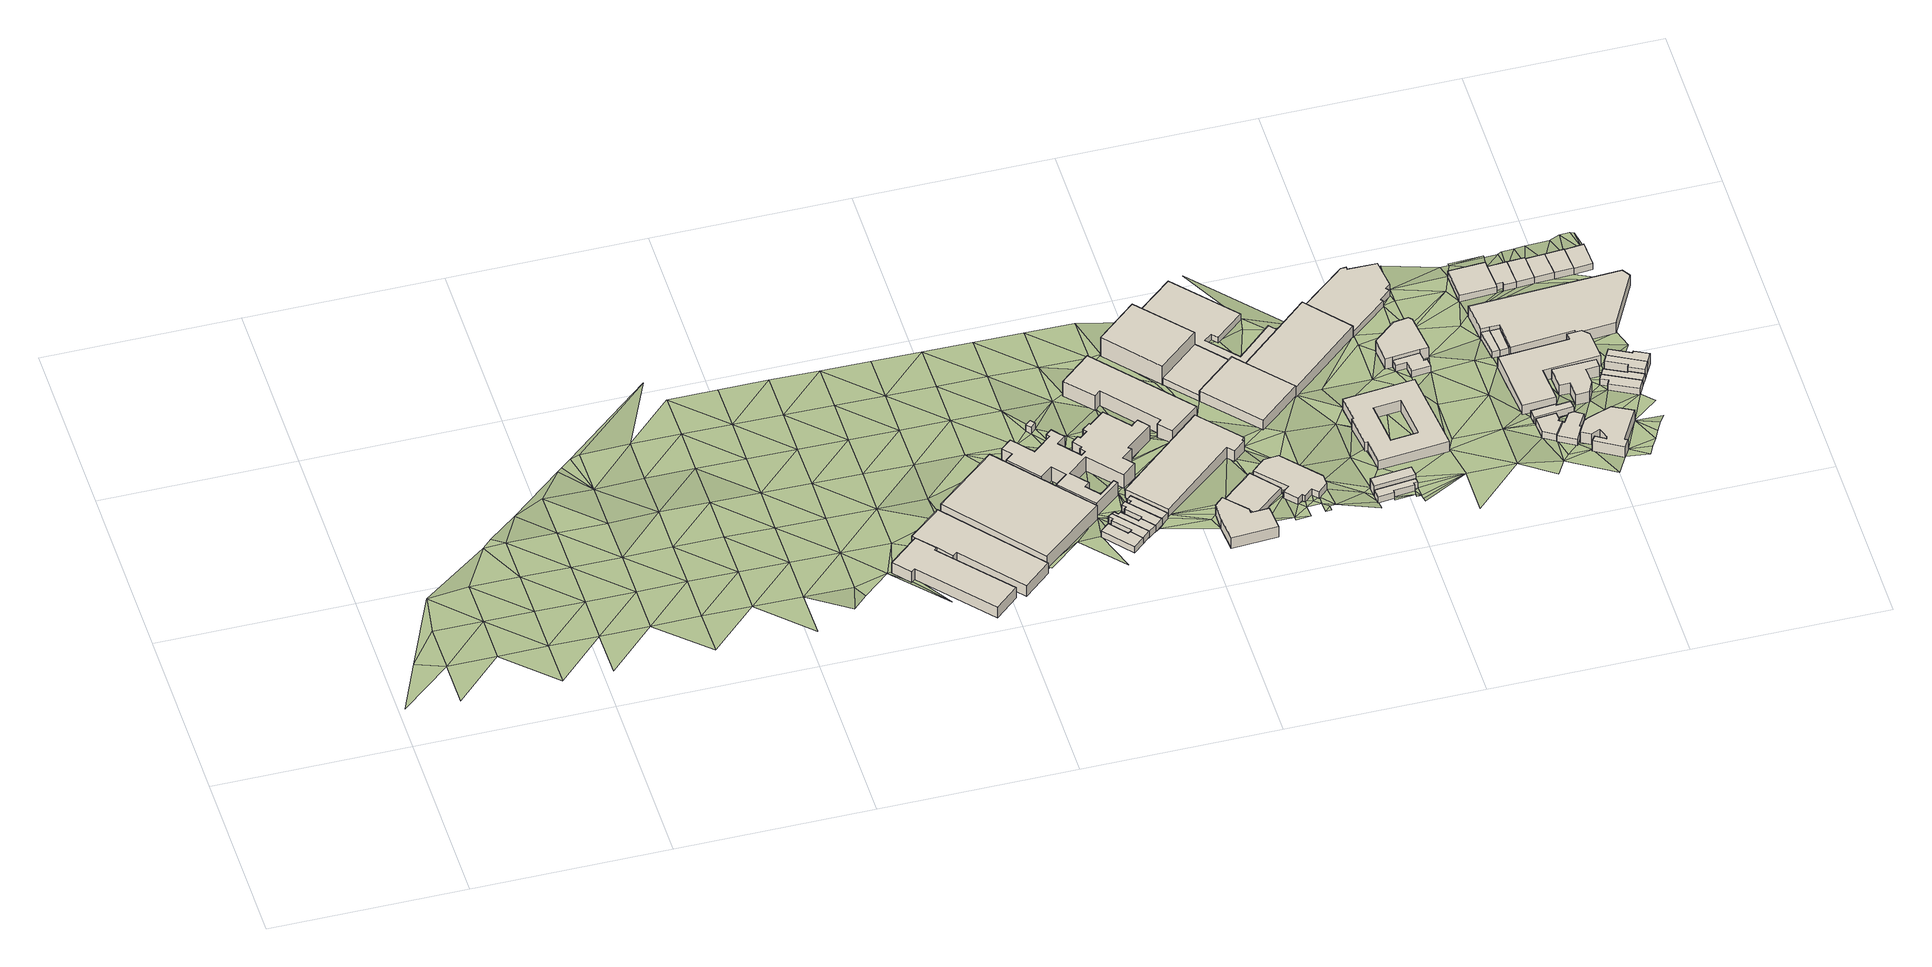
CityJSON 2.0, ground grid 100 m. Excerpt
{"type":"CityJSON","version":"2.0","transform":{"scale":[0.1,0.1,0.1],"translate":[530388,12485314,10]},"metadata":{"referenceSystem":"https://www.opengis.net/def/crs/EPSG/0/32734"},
"CityObjects":{
"building1":{"type":"Building","attributes":{"address":"51 Salt River Road Salt River Cape Town","building":"industrial","building:levels":2,"building_height":6.9,"plus_code":"4FRW3F94+JQM","ground_height":18.92,"roof_height":25.82},"geometry":[{"type":"Solid","lod":"1","boundaries":[[[[0,1,2,3]],[[1,4,5,2]],[[4,6,7,5]],[[6,8,9,7]],[[8,10,11,9]],[[10,12,13,11]],[[12,14,15,13]],[[14,0,3,15]],[[3,2,5,7,9,11,13,15]],[[14,12,10,8,6,4,1,0]]]]}]},
"building2":{"type":"Building","attributes":{"address":"49 Salt River Road Salt River Cape Town","building":"industrial","building:levels":2,"building_height":6.9,"plus_code":"4FRW3F94+PR4","ground_height":18.92,"roof_height":25.82},"geometry":[{"type":"Solid","lod":"1","boundaries":[[[[0,14,15,3]],[[14,16,17,15]],[[16,18,19,17]],[[18,20,21,19]],[[20,22,23,21]],[[22,24,25,23]],[[24,26,27,25]],[[26,0,3,27]],[[3,15,17,19,21,23,25,27]],[[26,24,22,20,18,16,14,0]]]]}]},
"building3":{"type":"Building","attributes":{"address":"Cape Town Society for the Blind 45 Salt River Road Salt River 7925 Cape Town","building":"yes","building:levels":3,"amenity":"social_facility","social_facility":"workshop","building_height":9.7,"plus_code":"4FRW3F94+QWP","ground_height":16.86,"roof_height":26.56},"geometry":[{"type":"Solid","lod":"1","boundaries":[[[[28,29,30,31]],[[29,32,33,30]],[[32,34,35,33]],[[34,28,31,35]],[[31,30,33,35]],[[34,32,29,28]]]]}]},
"building4":{"type":"Building","attributes":{"address":"44 Hopkins Street Salt River Cape Town","building":"house","building:levels":1,"building_height":4.1,"plus_code":"4FRW3F95+M47","ground_height":19.12,"roof_height":23.22},"geometry":[{"type":"Solid","lod":"1","boundaries":[[[[36,37,38,39]],[[37,40,41,38]],[[40,42,43,41]],[[42,44,45,43]],[[44,46,47,45]],[[46,36,39,47]],[[39,38,41,43,45,47]],[[46,44,42,40,37,36]]]]}]},
"building5":{"type":"Building","attributes":{"building":"yes","building:levels":1,"building_height":4.1,"plus_code":"4FRW3F95+X2P","ground_height":16.65,"roof_height":20.75},"geometry":[{"type":"Solid","lod":"1","boundaries":[[[[48,49,50,51]],[[49,52,53,50]],[[52,54,55,53]],[[54,48,51,55]],[[51,50,53,55]],[[54,52,49,48]]]]}]},
"building6":{"type":"Building","attributes":{"address":"42 Hopkins Street Salt River Cape Town","building":"house","building:levels":1,"building_height":4.1,"plus_code":"4FRW3F95+M4W","ground_height":19.12,"roof_height":23.22},"geometry":[{"type":"Solid","lod":"1","boundaries":[[[[36,56,57,39]],[[56,58,59,57]],[[58,60,61,59]],[[60,62,63,61]],[[62,64,65,63]],[[64,66,67,65]],[[66,37,38,67]],[[37,36,39,38]],[[39,57,59,61,63,65,67,38]],[[37,66,64,62,60,58,56,36]]]]}]},
"building7":{"type":"Building","attributes":{"address":"40 Hopkins Street Salt River Cape Town","building":"house","building:levels":1,"building_height":4.1,"plus_code":"4FRW3F95+P45","ground_height":18.63,"roof_height":22.73},"geometry":[{"type":"Solid","lod":"1","boundaries":[[[[68,69,70,71]],[[69,72,73,70]],[[72,74,75,73]],[[74,76,77,75]],[[76,78,79,77]],[[78,80,81,79]],[[80,82,83,81]],[[82,68,71,83]],[[71,70,73,75,77,79,81,83]],[[82,80,78,76,74,72,69,68]]]]}]},
"building8":{"type":"Building","attributes":{"address":"Community House Salt River Road Salt River Cape Town","building":"civic","building:levels":3,"amenity":"community_centre","building_height":9.7,"plus_code":"4FRW3F95+V52","ground_height":16,"roof_height":25.7},"geometry":[{"type":"Solid","lod":"1","boundaries":[[[[84,85,86,87]],[[85,88,89,86]],[[88,90,91,89]],[[90,92,93,91]],[[92,94,95,93]],[[94,96,97,95]],[[96,98,99,97]],[[98,100,101,99]],[[100,102,103,101]],[[102,104,105,103]],[[104,106,107,105]],[[106,108,109,107]],[[108,110,111,109]],[[110,112,113,111]],[[112,114,115,113]],[[114,116,117,115]],[[116,118,119,117]],[[118,120,121,119]],[[120,122,123,121]],[[122,124,125,123]],[[124,126,127,125]],[[126,128,129,127]],[[128,130,131,129]],[[130,132,133,131]],[[132,134,135,133]],[[134,136,137,135]],[[136,138,139,137]],[[138,140,141,139]],[[140,142,143,141]],[[142,144,145,143]],[[144,146,147,145]],[[146,148,149,147]],[[148,150,151,149]],[[150,152,153,151]],[[152,154,155,153]],[[154,156,157,155]],[[156,158,159,157]],[[158,160,161,159]],[[160,162,163,161]],[[162,164,165,163]],[[164,166,167,165]],[[166,84,87,167]],[[87,86,89,91,93,95,97,99,101,103,105,107,109,111,113,115,117,119,121,123,125,127,129,131,133,135,137,139,141,143,145,147,149,151,153,155,157,159,161,163,165,167]],[[166,164,162,160,158,156,154,152,150,148,146,144,142,140,138,136,134,132,130,128,126,124,122,120,118,116,114,112,110,108,106,104,102,100,98,96,94,92,90,88,85,84]]]]}]},
"building9":{"type":"Building","attributes":{"address":"38 Hopkins Street Salt River Cape Town","building":"house","building:levels":1,"building_height":4.1,"plus_code":"4FRW3F95+P5F","ground_height":18.36,"roof_height":22.46},"geometry":[{"type":"Solid","lod":"1","boundaries":[[[[168,169,170,171]],[[169,172,173,170]],[[172,174,175,173]],[[174,176,177,175]],[[176,178,179,177]],[[178,180,181,179]],[[180,182,183,181]],[[182,184,185,183]],[[184,168,171,185]],[[171,170,173,175,177,179,181,183,185]],[[184,182,180,178,176,174,172,169,168]]]]}]},
"building10":{"type":"Building","attributes":{"address":"36 Hopkins Street Salt River Cape Town","building":"house","building:levels":1,"building_height":4.1,"plus_code":"4FRW3F95+P5H","ground_height":18.36,"roof_height":22.46},"geometry":[{"type":"Solid","lod":"1","boundaries":[[[[169,186,187,170]],[[186,188,189,187]],[[188,190,191,189]],[[190,192,193,191]],[[192,172,173,193]],[[172,169,170,173]],[[170,187,189,191,193,173]],[[172,192,190,188,186,169]]]]}]},
"building11":{"type":"Building","attributes":{"address":"Central Park 30 Hopkins Street Salt River Cape Town","building":"industrial","building:levels":2,"building_height":6.9,"plus_code":"4FRW3F95+Q7V","ground_height":15.57,"roof_height":22.47},"geometry":[{"type":"Solid","lod":"1","boundaries":[[[[194,195,196,197]],[[195,198,199,196]],[[198,200,201,199]],[[200,202,203,201]],[[202,204,205,203]],[[204,206,207,205]],[[206,208,209,207]],[[208,194,197,209]],[[197,196,199,201,203,205,207,209]],[[208,206,204,202,200,198,195,194]]]]}]},
"building12":{"type":"Building","attributes":{"address":"39 Salt River Road Salt River Cape Town","building":"retail","building:levels":3,"building_height":9.7,"plus_code":"4FRW3F95+X7G","ground_height":14.06,"roof_height":23.76},"geometry":[{"type":"Solid","lod":"1","boundaries":[[[[210,211,212,213]],[[211,214,215,212]],[[214,216,217,215]],[[216,218,219,217]],[[218,220,221,219]],[[220,222,223,221]],[[222,224,225,223]],[[224,210,213,225]],[[213,212,215,217,219,221,223,225]],[[224,222,220,218,216,214,211,210]]]]}]},
"building13":{"type":"Building","attributes":{"address":"7 Yew Street Salt River Cape Town","building":"commercial","building:levels":2,"building_height":6.9,"plus_code":"4FRW3F95+M93","ground_height":18.15,"roof_height":25.05},"geometry":[{"type":"Solid","lod":"1","boundaries":[[[[226,227,228,229]],[[227,230,231,228]],[[230,232,233,231]],[[232,234,235,233]],[[234,236,237,235]],[[236,238,239,237]],[[238,240,241,239]],[[240,226,229,241]],[[229,228,231,233,235,237,239,241]],[[240,238,236,234,232,230,227,226]]]]}]},
"building14":{"type":"Building","attributes":{"address":"5 Hopkins Street Salt River Cape Town","building":"industrial","building:levels":1,"building_height":4.1,"plus_code":"4FRW3F95+PC6","ground_height":17.33,"roof_height":21.43},"geometry":[{"type":"Solid","lod":"1","boundaries":[[[[242,243,244,245]],[[243,246,247,244]],[[246,248,249,247]],[[248,242,245,249]],[[245,244,247,249]],[[248,246,243,242]]]]}]},
"building15":{"type":"Building","attributes":{"address":"33 Salt River Road Salt River Cape Town","building":"industrial","building:levels":4,"building_height":12.5,"plus_code":"4FRW3FC5+488","ground_height":12.95,"roof_height":25.45},"geometry":[{"type":"Solid","lod":"1","boundaries":[[[[250,251,252,253]],[[251,254,255,252]],[[254,256,257,255]],[[256,250,253,257]],[[253,252,255,257]],[[256,254,251,250]]]]}]},
"building16":{"type":"Building","attributes":{"address":"3 Hopkins Street Salt River Cape Town","building":"industrial","building:levels":1,"building_height":4.1,"plus_code":"4FRW3F95+PFX","ground_height":16.74,"roof_height":20.84},"geometry":[{"type":"Solid","lod":"1","boundaries":[[[[258,259,260,261]],[[259,262,263,260]],[[262,264,265,263]],[[264,266,267,265]],[[266,268,269,267]],[[268,270,271,269]],[[270,272,273,271]],[[272,274,275,273]],[[274,276,277,275]],[[276,278,279,277]],[[278,280,281,279]],[[280,258,261,281]],[[261,260,263,265,267,269,271,273,275,277,279,281]],[[280,278,276,274,272,270,268,266,264,262,259,258]]]]}]},
"building17":{"type":"Building","attributes":{"building":"industrial","building:levels":1,"building_height":4.1,"plus_code":"4FRW3FC5+2CJ","ground_height":13.51,"roof_height":17.61},"geometry":[{"type":"Solid","lod":"1","boundaries":[[[[282,283,284,285]],[[283,286,287,284]],[[286,288,289,287]],[[288,282,285,289]],[[285,284,287,289]],[[288,286,283,282]]]]}]},
"building18":{"type":"Building","attributes":{"address":"10 Hopkins Street Salt River Cape Town","building":"industrial","building:levels":2,"building_height":6.9,"plus_code":"4FRW3F95+XF9","ground_height":13.7,"roof_height":20.6},"geometry":[{"type":"Solid","lod":"1","boundaries":[[[[290,291,292,293]],[[291,294,295,292]],[[294,296,297,295]],[[296,298,299,297]],[[298,290,293,299]],[[293,292,295,297,299]],[[298,296,294,291,290]]]]}]},
"building19":{"type":"Building","attributes":{"address":"Salt River Road Salt River Cape Town","building":"commercial","building:levels":1,"building_height":4.1,"plus_code":"4FRW3FC5+4FJ","ground_height":11.65,"roof_height":15.75},"geometry":[{"type":"Solid","lod":"1","boundaries":[[[[300,301,302,303]],[[301,304,305,302]],[[304,306,307,305]],[[306,308,309,307]],[[308,310,311,309]],[[310,312,313,311]],[[312,314,315,313]],[[314,316,317,315]],[[316,318,319,317]],[[318,320,321,319]],[[320,322,323,321]],[[322,300,303,323]],[[303,302,305,307,309,311,313,315,317,319,321,323]],[[322,320,318,316,314,312,310,308,306,304,301,300]]]]}]},
"building20":{"type":"Building","attributes":{"address":"3 Shannon Street Salt River Cape Town","building":"house","building:levels":1,"building_height":4.1,"plus_code":"4FRW3F95+MM5","ground_height":15.9,"roof_height":20},"geometry":[{"type":"Solid","lod":"1","boundaries":[[[[324,325,326,327]],[[325,328,329,326]],[[328,330,331,329]],[[330,332,333,331]],[[332,334,335,333]],[[334,336,337,335]],[[336,338,339,337]],[[338,324,327,339]],[[327,326,329,331,333,335,337,339]],[[338,336,334,332,330,328,325,324]]]]}]},
"building21":{"type":"Building","attributes":{"address":"1 Shannon Street Salt River Cape Town","building":"residential","building:levels":2,"rooms":"6","residential":"student","operator":"Skins Property","building_height":6.9,"plus_code":"4FRW3F95+MMH","ground_height":15.9,"roof_height":22.8},"geometry":[{"type":"Solid","lod":"1","boundaries":[[[[336,340,341,342]],[[340,343,344,341]],[[343,338,345,344]],[[338,336,342,345]],[[342,341,344,345]],[[338,343,340,336]]]]}]},
"building22":{"type":"Building","attributes":{"address":"10A Hopkins Street Salt River Cape Town","building":"industrial","building:levels":2,"building_height":6.9,"plus_code":"4FRW3FC5+2JW","ground_height":12.41,"roof_height":19.31},"geometry":[{"type":"Solid","lod":"1","boundaries":[[[[346,347,348,349]],[[347,350,351,348]],[[350,352,353,351]],[[352,354,355,353]],[[354,346,349,355]],[[349,348,351,353,355]],[[354,352,350,347,346]]]]}]},
"building23":{"type":"Building","attributes":{"address":"Best College 20 Durham Avenue Salt River Cape Town","building":"school","building:levels":2,"building_height":6.9,"plus_code":"4FRW3F95+RM5","ground_height":13.5,"roof_height":20.4},"geometry":[{"type":"Solid","lod":"1","boundaries":[[[[356,357,358,359]],[[357,360,361,358]],[[360,362,363,361]],[[362,364,365,363]],[[364,366,367,365]],[[366,368,369,367]],[[368,370,371,369]],[[370,356,359,371]],[[372,373,374,375]],[[373,376,377,374]],[[376,378,379,377]],[[378,372,375,379]],[[359,358,361,363,365,367,369,371],[375,374,377,379]],[[370,368,366,364,362,360,357,356],[378,376,373,372]]]]}]},
"building24":{"type":"Building","attributes":{"address":"10 Durham Avenue Salt River Cape Town","building":"commercial","building:levels":1,"building_height":4.1,"plus_code":"4FRW3FC5+4QC","ground_height":11.34,"roof_height":15.44},"geometry":[{"type":"Solid","lod":"1","boundaries":[[[[380,381,382,383]],[[381,384,385,382]],[[384,386,387,385]],[[386,388,389,387]],[[388,390,391,389]],[[390,392,393,391]],[[392,394,395,393]],[[394,396,397,395]],[[396,398,399,397]],[[398,400,401,399]],[[400,380,383,401]],[[383,382,385,387,389,391,393,395,397,399,401]],[[400,398,396,394,392,390,388,386,384,381,380]]]]}]},
"building25":{"type":"Building","attributes":{"address":"16 Durham Avenue Salt River Cape Town","building":"commercial","building:levels":1,"building_height":4.1,"plus_code":"4FRW3F95+WRX","ground_height":13.5,"roof_height":17.6},"geometry":[{"type":"Solid","lod":"1","boundaries":[[[[402,403,404,405]],[[403,406,407,404]],[[406,408,409,407]],[[408,410,411,409]],[[410,412,413,411]],[[412,414,415,413]],[[414,416,417,415]],[[416,402,405,417]],[[405,404,407,409,411,413,415,417]],[[416,414,412,410,408,406,403,402]]]]}]},
"building26":{"type":"Building","attributes":{"address":"12 Hopkins Street Salt River Cape Town","building":"commercial","building:levels":2,"building_height":6.9,"plus_code":"4FRW3F95+XRP","ground_height":12.75,"roof_height":19.65},"geometry":[{"type":"Solid","lod":"1","boundaries":[[[[418,419,420,421]],[[419,422,423,420]],[[422,424,425,423]],[[424,426,427,425]],[[426,428,429,427]],[[428,430,431,429]],[[430,432,433,431]],[[432,418,421,433]],[[421,420,423,425,427,429,431,433]],[[432,430,428,426,424,422,419,418]]]]}]},
"building27":{"type":"Building","attributes":{"address":"33 Durham Avenue Salt River Cape Town","building":"house","building:levels":1,"building_height":4.1,"plus_code":"4FRW3F96+P3C","ground_height":14.65,"roof_height":18.75},"geometry":[{"type":"Solid","lod":"1","boundaries":[[[[434,435,436,437]],[[435,438,439,436]],[[438,440,441,439]],[[440,442,443,441]],[[442,444,445,443]],[[444,446,447,445]],[[446,434,437,447]],[[437,436,439,441,443,445,447]],[[446,444,442,440,438,435,434]]]]}]},
"building28":{"type":"Building","attributes":{"address":"31 Durham Avenue Salt River Cape Town","building":"house","building:levels":1,"building_height":4.1,"plus_code":"4FRW3F96+Q37","ground_height":14.65,"roof_height":18.75},"geometry":[{"type":"Solid","lod":"1","boundaries":[[[[448,449,450,451]],[[449,452,453,450]],[[452,454,455,453]],[[454,456,457,455]],[[456,458,459,457]],[[458,448,451,459]],[[451,450,453,455,457,459]],[[458,456,454,452,449,448]]]]}]},
"building29":{"type":"Building","attributes":{"address":"25 Durham Avenue Salt River Cape Town","building":"retail","building:levels":1,"building_height":4.1,"plus_code":"4FRW3F96+X26","ground_height":12.39,"roof_height":16.49},"geometry":[{"type":"Solid","lod":"1","boundaries":[[[[460,461,462,463]],[[461,464,465,462]],[[464,466,467,465]],[[466,460,463,467]],[[463,462,465,467]],[[466,464,461,460]]]]}]},
"building30":{"type":"Building","attributes":{"address":"5 Dryden Street Salt River Cape Town","building":"house","building:levels":1,"building_height":4.1,"plus_code":"4FRW3F96+P3H","ground_height":14.21,"roof_height":18.31},"geometry":[{"type":"Solid","lod":"1","boundaries":[[[[468,469,470,471]],[[469,472,473,470]],[[472,474,475,473]],[[474,476,477,475]],[[476,478,479,477]],[[478,480,481,479]],[[480,482,483,481]],[[482,484,485,483]],[[484,468,471,485]],[[471,470,473,475,477,479,481,483,485]],[[484,482,480,478,476,474,472,469,468]]]]}]},
"building31":{"type":"Building","attributes":{"address":"25A Durham Avenue Salt River Cape Town","building":"retail","building:levels":1,"building_height":4.1,"plus_code":"4FRW3F96+X28","ground_height":12.15,"roof_height":16.25},"geometry":[{"type":"Solid","lod":"1","boundaries":[[[[486,487,488,489]],[[487,490,491,488]],[[490,492,493,491]],[[492,486,489,493]],[[489,488,491,493]],[[492,490,487,486]]]]}]},
"building32":{"type":"Building","attributes":{"address":"Nurul Islam Mosque 54 Addison Road Salt River Cape Town","building":"mosque","building:levels":2,"amenity":"place_of_worship","building_height":6.9,"plus_code":"4FRW3F96+M5M","ground_height":14.21,"roof_height":21.11},"geometry":[{"type":"Solid","lod":"1","boundaries":[[[[494,495,496,497]],[[495,498,499,496]],[[498,500,501,499]],[[500,502,503,501]],[[502,504,505,503]],[[504,506,507,505]],[[506,508,509,507]],[[508,510,511,509]],[[510,512,513,511]],[[512,514,515,513]],[[514,516,517,515]],[[516,518,519,517]],[[518,520,521,519]],[[520,494,497,521]],[[497,496,499,501,503,505,507,509,511,513,515,517,519,521]],[[520,518,516,514,512,510,508,506,504,502,500,498,495,494]]]]}]},
"building33":{"type":"Building","attributes":{"address":"27 Durham Avenue Salt River 7925 Cape Town","building":"retail","building:levels":2,"building_height":6.9,"plus_code":"4FRW3F96+V38","ground_height":12.62,"roof_height":19.52},"geometry":[{"type":"Solid","lod":"1","boundaries":[[[[522,523,524,525]],[[523,526,527,524]],[[526,528,529,527]],[[528,530,531,529]],[[530,532,533,531]],[[532,534,535,533]],[[534,536,537,535]],[[536,538,539,537]],[[538,522,525,539]],[[525,524,527,529,531,533,535,537,539]],[[538,536,534,532,530,528,526,523,522]]]]}]},
"building34":{"type":"Building","attributes":{"address":"17 Durham Avenue Salt River Cape Town","building":"commercial","building:levels":1,"building_height":4.1,"plus_code":"4FRW3FC6+428","ground_height":11.42,"roof_height":15.52},"geometry":[{"type":"Solid","lod":"1","boundaries":[[[[540,541,542,543]],[[541,544,545,542]],[[544,546,547,545]],[[546,548,549,547]],[[548,550,551,549]],[[550,540,543,551]],[[543,542,545,547,549,551]],[[550,548,546,544,541,540]]]]}]},
"building35":{"type":"Building","attributes":{"address":"Milky Lane","building":"warehouse","building:levels":2,"building_height":6.9,"plus_code":"4FRW3F96+R4G","ground_height":13.22,"roof_height":20.12},"geometry":[{"type":"Solid","lod":"1","boundaries":[[[[552,553,554,555]],[[553,556,557,554]],[[556,558,559,557]],[[558,560,561,559]],[[560,562,563,561]],[[562,564,565,563]],[[564,566,567,565]],[[566,568,569,567]],[[568,552,555,569]],[[555,554,557,559,561,563,565,567,569]],[[568,566,564,562,560,558,556,553,552]]]]}]},
"building36":{"type":"Building","attributes":{"address":"4 Chapel Street Salt River Cape Town","building":"house","building:levels":1,"building_height":4.1,"plus_code":"4FRW3FC6+439","ground_height":11.42,"roof_height":15.52},"geometry":[{"type":"Solid","lod":"1","boundaries":[[[[570,541,542,571]],[[541,540,543,542]],[[540,572,573,543]],[[572,574,575,573]],[[574,576,577,575]],[[576,570,571,577]],[[571,542,543,573,575,577]],[[576,574,572,540,541,570]]]]}]},
"building37":{"type":"Building","attributes":{"address":"21 Homer Street Salt River Cape Town","building":"commercial","building:levels":2,"building_height":6.9,"plus_code":"4FRW3FC6+256","ground_height":11.71,"roof_height":18.61},"geometry":[{"type":"Solid","lod":"1","boundaries":[[[[578,579,580,581]],[[579,582,583,580]],[[582,584,585,583]],[[584,586,587,585]],[[586,588,589,587]],[[588,590,591,589]],[[590,592,593,591]],[[592,594,595,593]],[[594,596,597,595]],[[596,598,599,597]],[[598,578,581,599]],[[581,580,583,585,587,589,591,593,595,597,599]],[[598,596,594,592,590,588,586,584,582,579,578]]]]}]},
"building38":{"type":"Building","attributes":{"address":"Addison Road Salt River Cape Town","building":"house","building:levels":1,"building_height":4.1,"plus_code":"4FRW3F96+Q6W","ground_height":13.22,"roof_height":17.32},"geometry":[{"type":"Solid","lod":"1","boundaries":[[[[600,601,602,603]],[[601,604,605,602]],[[604,606,607,605]],[[606,608,609,607]],[[608,610,611,609]],[[610,600,603,611]],[[603,602,605,607,609,611]],[[610,608,606,604,601,600]]]]}]},
"building39":{"type":"Building","attributes":{"address":"6 Chapel Street Salt River Cape Town","building":"house","building:levels":1,"building_height":4.1,"plus_code":"4FRW3FC6+448","ground_height":11.31,"roof_height":15.41},"geometry":[{"type":"Solid","lod":"1","boundaries":[[[[612,613,614,615]],[[613,616,617,614]],[[616,618,619,617]],[[618,620,621,619]],[[620,612,615,621]],[[615,614,617,619,621]],[[620,618,616,613,612]]]]}]},
"building40":{"type":"Building","attributes":{"address":"Addison Road Salt River Cape Town","building":"house","building:levels":1,"building_height":4.1,"plus_code":"4FRW3F96+R69","ground_height":12.95,"roof_height":17.05},"geometry":[{"type":"Solid","lod":"1","boundaries":[[[[622,623,624,625]],[[623,626,627,624]],[[626,628,629,627]],[[628,630,631,629]],[[630,632,633,631]],[[632,622,625,633]],[[625,624,627,629,631,633]],[[632,630,628,626,623,622]]]]}]},
"building41":{"type":"Building","attributes":{"address":"48 Addison Road Salt River Cape Town","building":"house","building:levels":2,"building_height":6.9,"plus_code":"4FRW3F96+R7J","ground_height":12.95,"roof_height":19.85},"geometry":[{"type":"Solid","lod":"1","boundaries":[[[[626,634,635,636]],[[634,637,638,635]],[[637,639,640,638]],[[639,641,642,640]],[[641,628,643,642]],[[628,626,636,643]],[[636,635,638,640,642,643]],[[628,641,639,637,634,626]]]]}]},
"building42":{"type":"Building","attributes":{"address":"8 Chapel Street Salt River Cape Town","building":"house","building:levels":1,"building_height":4.1,"plus_code":"4FRW3FC6+457","ground_height":11.31,"roof_height":15.41},"geometry":[{"type":"Solid","lod":"1","boundaries":[[[[618,616,617,619]],[[616,644,645,617]],[[644,646,647,645]],[[646,618,619,647]],[[619,617,645,647]],[[646,644,616,618]]]]}]},
"building43":{"type":"Building","attributes":{"address":"46 Addison Road Salt River Cape Town","building":"house","building:levels":2,"building_height":6.9,"plus_code":"4FRW3F96+R7V","ground_height":12.95,"roof_height":19.85},"geometry":[{"type":"Solid","lod":"1","boundaries":[[[[634,648,649,635]],[[648,650,651,649]],[[650,652,653,651]],[[652,654,655,653]],[[654,637,638,655]],[[637,634,635,638]],[[635,649,651,653,655,638]],[[637,654,652,650,648,634]]]]}]},
"building44":{"type":"Building","attributes":{"address":"10 Chapel Street Salt River Cape Town","building":"house","building:levels":1,"building_height":4.1,"plus_code":"4FRW3FC6+467","ground_height":11.31,"roof_height":15.41},"geometry":[{"type":"Solid","lod":"1","boundaries":[[[[646,644,645,647]],[[644,656,657,645]],[[656,658,659,657]],[[658,646,647,659]],[[647,645,657,659]],[[658,656,644,646]]]]}]},
"building45":{"type":"Building","attributes":{"address":"12 Chapel Street Salt River Cape Town","building":"house","building:levels":1,"building_height":4.1,"plus_code":"4FRW3FC6+47C","ground_height":11.13,"roof_height":15.23},"geometry":[{"type":"Solid","lod":"1","boundaries":[[[[660,661,662,663]],[[661,664,665,662]],[[664,666,667,665]],[[666,660,663,667]],[[663,662,665,667]],[[666,664,661,660]]]]}]},
"terrain1":{"type":"TINRelief","geometry":[{"type":"CompositeSurface","lod":"1","boundaries":[[[668,669,670]],[[668,670,671]],[[671,672,668]],[[673,670,674]],[[671,670,675]],[[673,675,670]],[[672,671,675]],[[672,675,676]],[[673,677,675]],[[677,673,678]],[[679,672,676]],[[675,680,676]],[[680,675,677]],[[676,680,681]],[[676,681,679]],[[677,678,682]],[[677,683,680]],[[679,681,684]],[[679,684,685]],[[681,680,683]],[[682,683,677]],[[685,684,686]],[[681,687,684]],[[687,681,683]],[[682,688,689]],[[684,690,686]],[[684,687,690]],[[682,691,683]],[[687,683,691]],[[689,691,682]],[[690,692,686]],[[693,690,687]],[[693,687,691]],[[692,694,686]],[[690,695,692]],[[695,690,693]],[[691,689,696]],[[697,698,689]],[[691,696,693]],[[692,699,694]],[[692,695,699]],[[698,696,689]],[[694,699,700]],[[695,693,701]],[[702,700,699]],[[693,696,703]],[[704,698,697]],[[702,699,705]],[[699,695,701]],[[693,703,701]],[[698,706,696]],[[699,707,705]],[[706,703,696]],[[701,708,699]],[[704,706,698]],[[707,699,708]],[[709,701,703]],[[705,710,702]],[[703,706,711]],[[703,711,709]],[[712,708,701]],[[706,704,713]],[[705,707,710]],[[714,715,704]],[[701,709,712]],[[708,716,707]],[[711,706,713]],[[704,715,713]],[[716,708,712]],[[717,709,711]],[[717,711,713]],[[707,716,718]],[[712,709,719]],[[719,709,717]],[[713,715,720]],[[715,721,722]],[[716,712,723]],[[713,720,717]],[[723,712,719]],[[720,715,722]],[[724,722,721]],[[725,718,716]],[[726,719,717]],[[716,723,725]],[[726,717,720]],[[722,724,727]],[[727,720,722]],[[728,718,725]],[[723,719,729]],[[719,726,730]],[[723,729,725]],[[719,730,729]],[[731,720,727]],[[726,720,732]],[[733,727,734]],[[727,733,731]],[[728,725,735]],[[730,726,732]],[[725,729,736]],[[732,720,731]],[[737,734,727]],[[737,738,734]],[[733,26,731]],[[725,736,735]],[[0,26,733]],[[730,739,729]],[[732,740,730]],[[739,736,729]],[[730,740,739]],[[24,732,731]],[[24,731,26]],[[741,742,743]],[[744,741,743]],[[745,735,736]],[[741,744,746]],[[736,739,747]],[[743,748,744]],[[749,740,732]],[[24,750,732]],[[736,747,745]],[[744,751,746]],[[732,750,749]],[[739,740,752]],[[753,750,24]],[[747,739,752]],[[740,749,752]],[[754,753,24]],[[747,755,745]],[[752,755,747]],[[34,750,753]],[[749,750,756]],[[754,24,757]],[[755,758,745]],[[752,749,759]],[[750,34,756]],[[752,759,755]],[[749,756,759]],[[754,760,761]],[[758,755,762]],[[755,759,763]],[[764,756,34]],[[755,763,762]],[[764,34,765]],[[756,766,759]],[[764,767,756]],[[34,768,765]],[[769,754,761]],[[770,764,765]],[[756,767,766]],[[34,769,768]],[[759,771,763]],[[772,773,761]],[[771,759,766]],[[768,774,775]],[[769,761,773]],[[766,767,776]],[[769,774,768]],[[763,777,762]],[[774,778,775]],[[769,779,774]],[[769,773,780]],[[766,776,781]],[[763,771,777]],[[49,771,766]],[[782,769,780]],[[766,52,49]],[[782,780,783]],[[766,781,52]],[[783,780,784]],[[785,769,782]],[[781,776,786]],[[779,769,82]],[[782,783,787]],[[785,82,769]],[[784,788,783]],[[49,48,771]],[[789,790,791]],[[783,788,792]],[[793,762,777]],[[779,82,794]],[[781,795,52]],[[796,791,797]],[[54,52,795]],[[798,82,799]],[[800,791,790]],[[794,82,798]],[[801,779,794]],[[802,803,804]],[[805,794,798]],[[806,802,807]],[[808,771,48]],[[803,802,806]],[[797,791,800]],[[777,771,808]],[[795,809,54]],[[810,805,798]],[[794,805,178]],[[810,798,811]],[[795,804,809]],[[808,48,54]],[[812,806,807]],[[803,806,813]],[[804,803,814]],[[811,815,810]],[[174,801,794]],[[192,174,172]],[[801,174,190]],[[190,174,192]],[[800,816,797]],[[54,809,808]],[[804,814,817]],[[818,56,819]],[[801,190,820]],[[809,804,817]],[[188,820,190]],[[816,800,801]],[[821,793,777]],[[801,820,816]],[[822,814,823]],[[818,819,824]],[[817,814,822]],[[777,808,821]],[[825,809,817]],[[188,826,820]],[[816,820,827]],[[819,828,824]],[[188,828,826]],[[809,825,132]],[[809,829,808]],[[821,830,793]],[[825,831,132]],[[821,808,832]],[[833,827,834]],[[835,828,819]],[[132,829,809]],[[832,808,829]],[[826,828,835]],[[834,836,837]],[[838,827,820]],[[835,819,839]],[[821,832,224]],[[840,829,132]],[[837,836,841]],[[132,130,840]],[[842,826,835]],[[834,827,838]],[[843,829,840]],[[834,838,836]],[[844,830,821]],[[842,845,826]],[[840,130,128]],[[835,839,842]],[[826,845,846]],[[224,844,821]],[[838,841,836]],[[843,840,847]],[[128,847,840]],[[820,206,838]],[[841,848,128]],[[128,848,847]],[[844,849,830]],[[850,826,846]],[[841,838,848]],[[240,846,845]],[[224,851,844]],[[846,240,852]],[[851,849,844]],[[852,240,238]],[[851,224,853]],[[852,238,236]],[[854,853,224]],[[850,846,855]],[[846,242,855]],[[854,838,206]],[[853,856,851]],[[250,849,851]],[[236,857,852]],[[236,858,859]],[[853,854,856]],[[855,860,850]],[[861,852,857]],[[855,242,862]],[[859,857,236]],[[854,206,863]],[[862,242,861]],[[860,855,864]],[[856,854,865]],[[862,864,855]],[[206,866,863]],[[859,867,868]],[[861,869,862]],[[860,864,870]],[[857,859,871]],[[861,857,869]],[[872,870,866]],[[873,871,859]],[[859,868,873]],[[863,874,854]],[[854,874,865]],[[866,870,278]],[[871,873,875]],[[870,864,278]],[[875,876,871]],[[866,874,863]],[[875,873,877]],[[877,873,878]],[[879,875,877]],[[880,879,877]],[[880,877,878]],[[866,278,881]],[[882,883,878]],[[884,883,882]],[[878,885,880]],[[866,881,874]],[[878,883,885]],[[278,886,887]],[[888,880,885]],[[887,881,278]],[[889,888,885]],[[889,886,888]],[[886,890,887]],[[891,874,881]],[[885,892,889]],[[893,894,895]],[[896,892,885]],[[887,897,881]],[[893,898,894]],[[899,886,889]],[[890,886,899]],[[900,298,891]],[[887,890,897]],[[892,901,889]],[[889,901,899]],[[898,902,894]],[[891,881,897]],[[900,903,298]],[[904,894,902]],[[899,905,890]],[[902,898,906]],[[890,905,907]],[[908,909,325]],[[328,325,909]],[[910,897,890]],[[890,907,910]],[[340,905,899]],[[911,891,897]],[[912,907,905]],[[906,904,902]],[[330,328,909]],[[911,913,891]],[[897,910,914]],[[900,350,903]],[[915,904,350]],[[911,897,914]],[[916,909,917]],[[916,330,909]],[[332,330,334]],[[334,330,916]],[[350,904,906]],[[336,334,918]],[[336,918,340]],[[906,903,350]],[[891,913,919]],[[340,920,905]],[[921,913,911]],[[922,923,924]],[[916,922,924]],[[334,916,924]],[[918,334,924]],[[918,924,340]],[[925,926,927]],[[928,927,926]],[[925,927,929]],[[913,921,930]],[[924,920,340]],[[929,927,928]],[[921,911,370]],[[913,930,919]],[[931,930,921]],[[931,921,932]],[[932,921,933]],[[924,934,935]],[[933,921,370]],[[920,936,937]],[[920,924,935]],[[938,932,933]],[[370,920,937]],[[428,919,930]],[[933,370,410]],[[931,428,930]],[[410,408,933]],[[939,936,920]],[[370,412,410]],[[370,937,412]],[[920,935,939]],[[428,940,919]],[[941,937,936]],[[402,416,414]],[[937,941,412]],[[936,939,941]],[[942,414,412]],[[402,414,942]],[[940,428,426]],[[943,940,944]],[[945,940,426]],[[946,942,412]],[[446,939,935]],[[944,940,945]],[[947,948,935]],[[941,946,412]],[[949,950,944]],[[949,944,945]],[[935,948,446]],[[424,942,951]],[[939,952,941]],[[444,939,446]],[[939,458,952]],[[939,444,448]],[[424,953,426]],[[458,939,448]],[[953,945,426]],[[460,942,946]],[[953,949,945]],[[954,941,952]],[[941,954,946]],[[948,955,446]],[[942,460,951]],[[955,948,956]],[[957,424,951]],[[444,958,448]],[[959,960,949]],[[948,961,956]],[[962,946,954]],[[956,963,955]],[[964,952,458]],[[953,424,957]],[[946,962,460]],[[444,442,958]],[[963,956,961]],[[949,953,965]],[[962,954,966]],[[948,967,961]],[[440,438,435]],[[958,449,448]],[[964,458,456]],[[440,435,968]],[[969,951,460]],[[959,949,965]],[[966,954,970]],[[442,440,971]],[[440,968,971]],[[957,951,969]],[[972,963,973]],[[972,974,963]],[[449,958,442]],[[963,961,973]],[[970,975,966]],[[971,449,442]],[[974,972,976]],[[961,977,973]],[[456,454,452]],[[978,974,976]],[[964,456,452]],[[953,957,965]],[[979,973,977]],[[976,506,978]],[[449,971,980]],[[961,967,981]],[[982,983,964]],[[478,978,506]],[[984,985,977]],[[977,985,979]],[[980,478,449]],[[964,452,986]],[[986,982,964]],[[550,957,969]],[[449,986,452]],[[983,982,987]],[[954,538,970]],[[988,959,965]],[[986,553,982]],[[449,478,989]],[[449,989,986]],[[506,504,478]],[[965,544,988]],[[550,969,574]],[[478,990,989]],[[991,981,992]],[[990,478,504]],[[983,987,993]],[[994,995,988]],[[574,969,576]],[[991,502,996]],[[538,536,970]],[[997,991,992]],[[544,998,988]],[[574,540,550]],[[536,999,970]],[[989,990,608]],[[989,608,560]],[[998,994,988]],[[540,574,572]],[[616,576,969]],[[997,1000,991]],[[1000,502,991]],[[560,604,562]],[[993,987,566]],[[608,604,560]],[[990,504,1001]],[[601,562,604]],[[544,541,570]],[[562,601,564]],[[604,608,606]],[[1001,504,502]],[[544,1002,998]],[[608,990,1001]],[[1000,1003,502]],[[564,601,1004]],[[1002,544,570]],[[566,564,1004]],[[999,536,1005]],[[1006,566,1004]],[[1007,502,1003]],[[534,1005,536]],[[1006,993,566]],[[1008,1002,570]],[[1006,1009,993]],[[1010,502,1007]],[[1006,1004,628]],[[1001,502,1011]],[[1012,993,1009]],[[993,1012,532]],[[596,616,969]],[[570,1013,1008]],[[630,628,1004]],[[628,641,1006]],[[1013,570,620]],[[1005,534,1014]],[[532,1014,534]],[[1012,1015,532]],[[1016,1013,620]],[[620,618,646]],[[1017,1012,652]],[[1015,1012,1017]],[[1016,620,646]],[[1017,652,650]],[[1014,532,1015]],[[1018,1016,646]],[[644,616,596]],[[646,658,1018]],[[644,596,656]],[[1018,658,1019]],[[658,666,1019]],[[666,1020,1019]],[[666,1021,1022]],[[1022,1020,666]]]}]}
},
"vertices":[
[2629,565,89],[2476,433,89],[2476,433,158],[2629,565,158],[2551,346,89],[2551,346,158],[2570,362,89],[2570,362,158],[2878,7,89],[2878,7,158],[2999,112,89],[2999,112,158],[2695,462,89],[2695,462,158],[2708,474,89],[2708,474,158],
[2769,398,89],[2769,398,158],[2791,416,89],[2791,416,158],[3049,109,89],[3049,109,158],[3189,232,89],[3189,232,158],[2783,719,89],[2783,719,158],[2616,580,89],[2616,580,158],
[2805,743,69],[3191,268,69],[3191,268,166],[2805,743,166],[3515,535,69],[3515,535,166],[3118,1005,69],[3118,1005,166],
[3676,299,91],[3628,357,91],[3628,357,132],[3676,299,132],[3616,349,91],[3616,349,132],[3542,437,91],[3542,437,132],[3496,398,91],[3496,398,132],[3620,251,91],[3620,251,132],
[3380,1230,66],[3351,1207,66],[3351,1207,108],[3380,1230,108],[3371,1183,66],[3371,1183,108],[3399,1207,66],[3399,1207,108],
[3715,336,91],[3715,336,132],[3576,498,91],[3576,498,132],[3555,482,91],[3555,482,132],[3572,461,91],[3572,461,132],[3561,452,91],[3561,452,132],[3636,364,91],[3636,364,132],
[3576,498,86],[3715,336,86],[3715,336,127],[3576,498,127],[3756,369,86],[3756,369,127],[3702,433,86],[3702,433,127],[3688,422,86],[3688,422,127],[3620,501,86],[3620,501,127],[3608,491,86],[3608,491,127],[3591,511,86],[3591,511,127],
[3241,1081,60],[3184,1033,60],[3184,1033,157],[3241,1081,157],[3224,986,60],[3224,986,157],[3184,954,60],[3184,954,157],[3313,800,60],[3313,800,157],[3377,853,60],[3377,853,157],[3433,785,60],[3433,785,157],[3370,733,60],[3370,733,157],[3519,556,60],[3519,556,157],[3653,667,60],[3653,667,157],[3639,684,60],[3639,684,157],[3554,614,60],[3554,614,157],[3497,681,60],[3497,681,157],[3523,702,60],[3523,702,157],[3451,788,60],[3451,788,157],[3554,874,60],[3554,874,157],[3693,707,60],[3693,707,157],[3766,768,60],[3766,768,157],[3721,821,60],[3721,821,157],[3777,867,60],[3777,867,157],[3765,880,60],[3765,880,157],[3902,994,60],[3902,994,157],[3857,1048,60],[3857,1048,157],[3821,1018,60],[3821,1018,157],[3713,1145,60],[3713,1145,157],[3636,1081,60],[3636,1081,157],[3630,1088,60],[3630,1088,157],[3591,1056,60],[3591,1056,157],[3605,1039,60],[3605,1039,157],[3565,1006,60],[3565,1006,157],[3555,1018,60],[3555,1018,157],[3518,987,60],[3518,987,157],[3554,944,60],[3554,944,157],[3542,935,60],[3542,935,157],[3562,910,60],[3562,910,157],[3538,890,60],[3538,890,157],[3449,996,60],[3449,996,157],[3495,1034,60],[3495,1034,157],[3445,1095,60],[3445,1095,157],[3414,1069,60],[3414,1069,157],[3427,1054,60],[3427,1054,157],[3330,974,60],[3330,974,157],
[3756,369,84],[3798,406,84],[3798,406,125],[3756,369,125],[3675,548,84],[3675,548,125],[3661,566,84],[3661,566,125],[3639,548,84],[3639,548,125],[3656,527,84],[3656,527,125],[3644,518,84],[3644,518,125],[3707,442,84],[3707,442,125],[3702,433,84],[3702,433,125],
[3834,437,84],[3834,437,125],[3696,596,84],[3696,596,125],[3674,577,84],[3674,577,125],[3689,560,84],[3689,560,125],
[3845,459,56],[4222,787,56],[4222,787,125],[3845,459,125],[4253,753,56],[4253,753,125],[4314,806,56],[4314,806,125],[4306,816,56],[4306,816,125],[4321,829,56],[4321,829,125],[4137,1039,56],[4137,1039,125],[3683,644,56],[3683,644,125],
[3592,1413,41],[3713,1277,41],[3713,1277,138],[3592,1413,138],[3743,1302,41],[3743,1302,138],[3968,1036,41],[3968,1036,138],[3945,1016,41],[3945,1016,138],[3999,950,41],[3999,950,138],[4157,1078,41],[4157,1078,138],[3750,1549,41],[3750,1549,138],
[4105,444,82],[4061,402,82],[4061,402,150],[4105,444,150],[4060,302,82],[4060,302,150],[4072,167,82],[4072,167,150],[4308,181,82],[4308,181,150],[4299,314,82],[4299,314,150],[4206,310,82],[4206,310,150],[4205,333,82],[4205,333,150],
[4284,601,73],[4125,467,73],[4125,467,114],[4284,601,114],[4241,331,73],[4241,331,114],[4400,465,73],[4400,465,114],
[4044,1811,30],[3840,1635,30],[3840,1635,154],[4044,1811,154],[4069,1367,30],[4069,1367,154],[4278,1547,30],[4278,1547,154],
[4305,618,67],[4438,472,67],[4438,472,108],[4305,618,108],[4405,443,67],[4405,443,108],[4461,381,67],[4461,381,108],[4485,402,67],[4485,402,108],[4498,388,67],[4498,388,108],[4539,425,67],[4539,425,108],[4567,395,67],[4567,395,108],[4618,440,67],[4618,440,108],[4615,497,67],[4615,497,108],[4449,686,67],[4449,686,108],[4374,679,67],[4374,679,108],
[4069,1367,35],[4206,1208,35],[4206,1208,76],[4069,1367,76],[4416,1388,35],[4416,1388,76],[4278,1547,35],[4278,1547,76],
[4416,1388,37],[4206,1208,37],[4206,1208,106],[4416,1388,106],[4443,932,37],[4443,932,106],[4655,1117,37],[4655,1117,106],[4458,1340,37],[4458,1340,106],
[4044,1811,17],[4278,1547,17],[4278,1547,58],[4044,1811,58],[4416,1388,17],[4416,1388,58],[4458,1340,17],[4458,1340,58],[4692,1546,17],[4692,1546,58],[4653,1591,17],[4653,1591,58],[4469,1424,17],[4469,1424,58],[4336,1576,17],[4336,1576,58],[4377,1607,17],[4377,1607,58],[4403,1578,17],[4403,1578,58],[4548,1701,17],[4548,1701,58],[4277,2008,17],[4277,2008,58],
[4830,296,59],[4912,304,59],[4912,304,100],[4830,296,100],[4911,317,59],[4911,317,100],[5018,327,59],[5018,327,100],[5017,342,59],[5017,342,100],[5037,344,59],[5037,344,100],[5034,368,59],[5034,368,100],[4824,346,59],[4824,346,100],
[5028,422,59],[5028,422,128],[5034,368,128],[4819,400,59],[4819,400,128],[4824,346,128],
[5028,1445,24],[4840,1667,24],[4840,1667,93],[5028,1445,93],[4764,1599,24],[4764,1599,93],[4471,1341,24],[4471,1341,93],[4655,1117,24],[4655,1117,93],
[4846,974,35],[4860,834,35],[4860,834,104],[4846,974,104],[4850,833,35],[4850,833,104],[4867,663,35],[4867,663,104],[4881,664,35],[4881,664,104],[4894,526,35],[4894,526,104],[5254,562,35],[5254,562,104],[5209,1010,35],[5209,1010,104],[4967,876,35],[5106,890,35],[5106,890,104],[4967,876,104],[5129,660,35],[5129,660,104],[4990,646,35],[4990,646,104],
[4840,1667,13],[5028,1445,13],[5028,1445,54],[4840,1667,54],[5223,1609,13],[5223,1609,54],[5214,1620,13],[5214,1620,54],[5272,1669,13],[5272,1669,54],[5256,1687,13],[5256,1687,54],[5282,1708,13],[5282,1708,54],[5264,1860,13],[5264,1860,54],[5116,1861,13],[5116,1861,54],[5115,1875,13],[5115,1875,54],[5087,1874,13],[5087,1874,54],
[5288,1203,35],[5151,1189,35],[5151,1189,76],[5288,1203,76],[5155,1151,35],[5155,1151,76],[5211,1156,35],[5211,1156,76],[5218,1094,35],[5218,1094,76],[5315,1104,35],[5315,1104,76],[5310,1152,35],[5310,1152,76],[5294,1151,35],[5294,1151,76],
[5151,1189,28],[5288,1203,28],[5288,1203,97],[5151,1189,97],[5333,1207,28],[5333,1207,97],[5309,1411,28],[5309,1411,97],[5295,1427,28],[5295,1427,97],[5218,1415,28],[5218,1415,97],[5102,1315,28],[5102,1315,97],[5115,1187,28],[5115,1187,97],
[5761,484,46],[5813,564,46],[5813,564,88],[5761,484,88],[5794,575,46],[5794,575,88],[5800,584,46],[5800,584,88],[5797,626,46],[5797,626,88],[5693,616,46],[5693,616,88],[5701,523,46],[5701,523,88],
[5690,625,46],[5888,645,46],[5888,645,88],[5690,625,88],[5884,684,46],[5884,684,88],[5813,677,46],[5813,677,88],[5812,686,46],[5812,686,88],[5685,673,46],[5685,673,88],
[5606,1269,24],[5623,1126,24],[5623,1126,65],[5606,1269,65],[5661,1129,24],[5661,1129,65],[5649,1271,24],[5649,1271,65],
[5813,564,42],[5761,484,42],[5761,484,83],[5813,564,83],[5849,431,42],[5849,431,83],[5893,515,42],[5893,515,83],[5883,518,42],[5883,518,83],[5926,589,42],[5926,589,83],[5883,618,42],[5883,618,83],[5855,615,42],[5855,615,83],[5821,561,42],[5821,561,83],
[5649,1271,22],[5661,1129,22],[5661,1129,62],[5649,1271,62],[5706,1134,22],[5706,1134,62],[5700,1273,22],[5700,1273,62],
[5906,378,42],[6043,293,42],[6043,293,111],[5906,378,111],[6072,338,42],[6072,338,111],[6057,346,42],[6057,346,111],[6154,522,42],[6154,522,111],[6053,576,42],[6053,576,111],[5926,532,42],[5926,532,111],[5904,518,42],[5904,518,111],[5866,450,42],[5866,450,111],[5916,422,42],[5916,422,111],[5960,439,42],[5960,439,111],[5980,386,42],[5980,386,111],[5975,373,42],[5975,373,111],[5925,405,42],[5925,405,111],
[5630,1057,26],[5654,711,26],[5654,711,95],[5630,1057,95],[5824,722,26],[5824,722,95],[5811,913,26],[5811,913,95],[6104,934,26],[6104,934,95],[6093,1093,26],[6093,1093,95],[6062,1124,26],[6062,1124,95],[5988,1119,26],[5988,1119,95],[5991,1083,26],[5991,1083,95],
[5766,1572,14],[5758,1699,14],[5758,1699,55],[5766,1572,55],[5757,1729,14],[5757,1729,55],[5570,1720,14],[5570,1720,55],[5578,1544,14],[5578,1544,55],[5765,1553,14],[5765,1553,55],
[5858,789,32],[5912,791,32],[5912,791,101],[5858,789,101],[5916,706,32],[5916,706,101],[5986,709,32],[5986,709,101],[6013,767,32],[6013,767,101],[6009,859,32],[6009,859,101],[6076,862,32],[6076,862,101],[6074,911,32],[6074,911,101],[5853,903,32],[5853,903,101],
[5856,1705,14],[5856,1705,55],[5799,1574,14],[5799,1574,55],[5800,1557,14],[5800,1557,55],[5864,1561,14],[5864,1561,55],
[5606,1269,17],[5649,1271,17],[5649,1271,86],[5606,1269,86],[5700,1273,17],[5700,1273,86],[5706,1134,17],[5706,1134,86],[5707,1113,17],[5707,1113,86],[6033,1141,17],[6033,1141,86],[6034,1122,17],[6034,1122,86],[6236,1138,17],[6236,1138,86],[6386,1429,17],[6386,1429,86],[6359,1472,17],[6359,1472,86],[5591,1434,17],[5591,1434,86],
[6256,743,32],[6077,836,32],[6077,836,73],[6256,743,73],[6062,807,32],[6062,807,73],[6102,787,32],[6102,787,73],[6090,764,32],[6090,764,73],[6230,691,32],[6230,691,73],
[5856,1705,13],[5864,1561,13],[5864,1561,54],[5856,1705,54],[5954,1568,13],[5954,1568,54],[5947,1702,13],[5947,1702,54],[5946,1710,13],[5946,1710,54],
[6077,836,30],[6256,743,30],[6256,743,70],[6077,836,70],[6279,785,30],[6279,785,70],[6205,824,30],[6205,824,70],[6202,818,30],[6202,818,70],[6096,872,30],[6096,872,70],
[6307,834,30],[6307,834,99],[6279,785,99],[6128,929,30],[6128,929,99],[6109,892,30],[6109,892,99],[6212,837,30],[6212,837,99],[6205,824,99],
[6053,1573,13],[6053,1573,54],[6043,1708,13],[6043,1708,54],
[6332,882,30],[6332,882,99],[6259,920,30],[6259,920,99],[6253,909,30],[6253,909,99],[6148,965,30],[6148,965,99],
[6151,1577,13],[6151,1577,54],[6141,1714,13],[6141,1714,54],
[6141,1714,11],[6151,1577,11],[6151,1577,52],[6141,1714,52],[6247,1587,11],[6247,1587,52],[6241,1723,11],[6241,1723,52],
[126,433,107],[3,148,112],[271,377,108],[271,627,103],[307,853,96],[521,377,109],[271,127,115],[521,627,104],[521,877,95],[772,377,109],[772,127,116],[660,1121,84],[772,627,102],[772,877,94],[1023,377,108],[1023,627,100],[772,1127,84],[710,1168,84],[864,1298,72],[1023,877,91],[1023,127,115],[1274,377,106],[1023,1127,82],[1274,627,99],[1023,1377,71],[1274,877,91],[1146,1544,62],[1274,1127,81],[1524,627,103],[1524,127,121],[1524,377,111],[1274,1377,69],[1172,1567,60],[1524,1127,89],[1224,1611,60],[1524,877,96],[1775,377,108],[1274,1627,60],[1775,627,99],[1524,1627,66],[1524,1377,77],[1775,1127,86],[1699,2025,48],[1775,877,93],[1775,1377,74],[2026,627,96],[2026,127,112],[2026,377,103],[1775,1627,66],[2026,877,89],[1775,1877,56],[2026,1127,82],[2276,627,91],[2237,227,109],[2276,377,99],[2026,1377,72],[2312,307,99],[2026,1627,64],[2276,877,84],[2452,430,96],[2026,1877,56],[2276,1377,69],[2276,1127,79],[2527,627,89],[2527,877,82],[2476,433,96],[2551,346,96],[2276,1877,57],[2276,1627,62],[2695,155,104],[2570,362,96],[2527,1377,65],[2527,1127,75],[2769,398,96],[2708,474,96],[2695,462,96],[2778,377,96],[2527,1877,49],[2791,416,96],[2527,1627,57],[2999,112,103],[2778,1127,69],[2778,877,81],[3029,127,103],[2778,1377,60],[2805,743,89],[3191,268,96],[2778,1627,53],[3029,1127,69],[3189,232,103],[2778,1877,45],[3029,1377,60],[3216,255,96],[3380,391,96],[3029,1877,42],[3029,1627,51],[3184,1033,66],[3184,954,78],[3279,1127,66],[3241,1081,66],[3313,800,78],[3515,535,86],[3224,986,78],[3279,1377,59],[3569,170,101],[3496,398,94],[3370,733,87],[3377,853,78],[3330,974,78],[3279,1627,49],[3433,785,76],[3519,556,86],[3542,437,94],[3414,1069,63],[3555,482,94],[3561,452,94],[3616,349,94],[3576,498,94],[3427,1054,63],[3572,461,94],[3628,357,94],[3497,681,86],[3554,614,86],[3523,702,86],[3636,364,94],[3279,1877,39],[3639,548,86],[3445,1095,63],[3451,788,76],[3554,874,76],[3620,501,94],[3608,491,94],[3639,684,86],[3653,667,86],[3449,996,76],[3518,987,76],[3495,1034,63],[3644,518,86],[3542,935,76],[3538,890,76],[3530,1377,53],[3530,1127,63],[3707,442,91],[3688,422,91],[3562,910,76],[3554,944,76],[3555,1018,63],[3702,433,91],[3693,707,84],[3591,1056,63],[3756,369,91],[3781,377,91],[3683,644,84],[3530,1627,44],[3605,1039,63],[3565,1006,63],[3798,406,91],[3630,1088,63],[3845,459,91],[3766,768,73],[3834,437,91],[3713,1277,50],[3530,1877,36],[3636,1081,63],[3592,1413,53],[3721,821,73],[3777,867,73],[4031,377,86],[3781,877,73],[3765,880,73],[3999,950,69],[4060,302,86],[3781,1127,60],[3902,994,73],[4061,402,86],[3743,1302,50],[3781,1627,41],[4105,444,86],[4125,467,86],[3968,1036,56],[3945,1016,56],[3781,1877,32],[4222,787,65],[3840,1635,41],[4241,331,82],[4031,1377,47],[4157,1078,51],[4282,627,73],[4069,1367,47],[4405,443,82],[4327,287,82],[4419,294,74],[4253,753,73],[4400,465,82],[4305,618,73],[4282,877,65],[4374,679,73],[4206,1208,51],[4321,829,65],[4421,277,74],[4498,283,74],[4438,472,74],[4314,806,65],[4461,381,74],[4306,816,65],[4493,346,74],[4443,932,59],[4498,388,74],[4485,402,74],[4533,377,74],[4567,351,74],[4539,425,74],[4567,395,74],[4533,877,59],[4571,294,74],[4600,324,74],[4602,297,74],[4630,326,74],[4615,497,74],[4533,627,67],[4618,440,74],[4784,377,66],[4784,627,60],[4655,1117,45],[4830,296,66],[4336,1576,35],[4403,1578,35],[4377,1607,35],[4835,248,72],[4784,877,47],[4469,1424,37],[4819,400,66],[4471,1341,37],[4824,346,66],[4533,1627,29],[4692,1546,24],[4548,1701,29],[4894,526,60],[4653,1591,29],[4867,663,60],[4913,294,59],[5016,303,59],[4850,833,47],[4846,974,47],[4881,664,60],[4784,1127,39],[4860,834,47],[4363,2064,17],[5043,291,59],[5017,289,59],[5034,377,59],[5028,1445,30],[5254,562,51],[5034,1127,37],[5045,268,59],[5048,242,66],[5285,377,58],[4967,876,45],[4990,646,54],[5034,877,45],[5129,660,54],[5106,890,45],[5034,1377,30],[5102,1315,30],[5115,1187,37],[5155,1151,37],[5285,127,63],[5535,377,57],[5285,627,51],[5285,877,43],[5151,1189,37],[5535,627,50],[5223,1609,20],[5535,877,39],[5333,1207,35],[5214,1620,20],[5272,1669,20],[5285,1627,20],[5535,1127,31],[5707,262,52],[5755,338,52],[5282,1708,20],[5256,1687,20],[5535,1377,24],[5654,711,50],[5535,1627,17],[5630,1057,31],[5761,484,52],[5786,377,52],[5578,1544,17],[5786,627,46],[5552,1796,9],[5285,1877,13],[5906,378,52],[5623,1126,31],[5849,431,52],[5824,722,46],[5570,1720,17],[5661,1129,28],[5989,191,55],[5821,561,46],[5591,1434,24],[5707,1113,28],[5855,615,46],[5866,450,52],[5916,422,49],[5893,515,46],[5706,1134,28],[5904,518,46],[5925,405,49],[5883,518,46],[5960,439,49],[5883,618,46],[6043,293,49],[5858,789,35],[5811,913,35],[5975,373,49],[5980,386,49],[5916,706,42],[5853,903,35],[5597,1799,9],[5986,709,42],[6037,627,42],[6072,338,49],[6165,280,45],[6104,934,32],[5774,1819,6],[5597,1808,9],[6057,346,49],[6189,330,45],[5774,1807,6],[6033,1141,26],[6216,376,45],[6230,691,38],[5842,1811,6],[6241,424,45],[6096,872,32],[6034,1122,26],[6109,892,32],[6268,477,45],[5862,1823,6],[6128,929,32],[6296,521,38],[6288,627,38],[6148,965,32],[5925,1826,6],[6236,1138,23],[6267,1039,23],[5981,1830,6],[6223,956,30],[6105,1836,6],[6158,1857,6],[6211,1861,6],[6250,1728,11],[6229,1854,6]
]}
